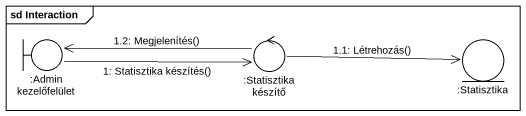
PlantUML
@startuml
mainframe sd Interaction
boundary ":Admin kezelőfelület" as Admin_kezelőfelület
control ":Statisztika készítő" as Statisztika_készítő
entity ":Statisztika" as Statisztika
Admin_kezelőfelület -right-> Statisztika_készítő : 1: Statisztika készítés()
Statisztika_készítő -right-> Statisztika : 1.1: Létrehozás()
Statisztika_készítő -left-> Admin_kezelőfelület : 1.2: Megjelenítés()
@enduml
